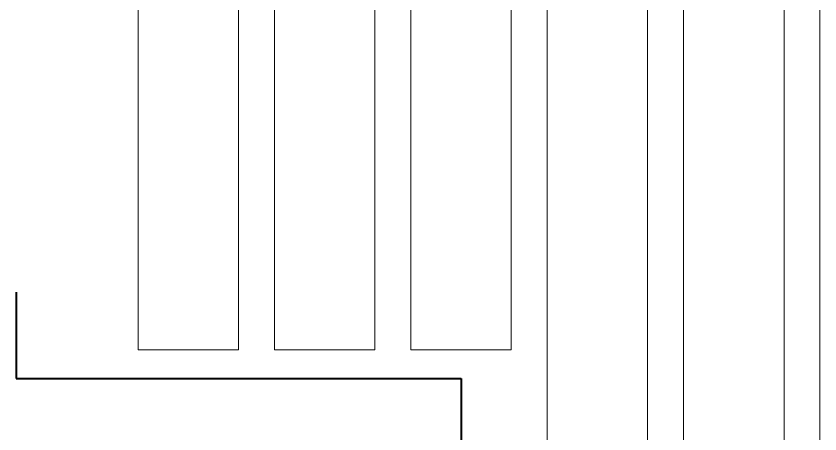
# Model space of a CAD drawing. Header units: metres. Extents: x 0 to 43.1, y 0 to 32.6.
# Drawn here: x 27.63 to 33.23, y 21.33 to 24.24 of the extents above; entities that cross this region are included whole.
import ezdxf

# ---------------------------------------------------------------- set-up
doc = ezdxf.new("R2010")
doc.units = ezdxf.units.M
doc.layers.add('equipment', color=40, linetype='Continuous', lineweight=15)
doc.layers.add('wall high', color=5, linetype='Continuous', lineweight=40)

msp = doc.modelspace()

# ---------------------------------------------------------------- linework, layer by layer
at = {"layer": 'equipment'}
for p, q in [((28.4785, 21.9129), (28.4785, 28.5075)), ((29.1785, 21.9129), (29.1785, 28.1311)), ((29.4285, 21.9129), (29.4285, 27.9966)), ((30.1285, 21.9129), (30.1285, 27.4669)), ((30.3785, 21.9129), (30.3785, 27.2706)), ((31.0785, 21.9129), (31.0785, 27.0588)), ((31.3285, 19.0129), (31.3285, 26.9687)), ((32.0285, 19.0129), (32.0285, 26.7294)), ((32.2785, 19.0129), (32.2785, 26.6739)), ((32.9785, 19.964), (32.9785, 26.5257)), ((33.2285, 19.7586), (33.2285, 26.504)), ((28.4785, 21.9129), (29.1785, 21.9129)), ((29.4285, 21.9129), (30.1285, 21.9129)), ((30.3785, 21.9129), (31.0785, 21.9129))]:
    msp.add_line(p, q, dxfattribs=at)
at = {"layer": 'wall high'}
for p, q in [((27.6285, 22.3129), (27.6285, 21.7129)), ((27.6285, 21.7129), (30.7285, 21.7129))]:
    msp.add_line(p, q, dxfattribs=at)
at = {"layer": 'wall high', "ltscale": 0.3}
msp.add_line((30.7285, 21.7129), (30.7285, 21.2129), dxfattribs=at)

doc.saveas('drawing.dxf')
